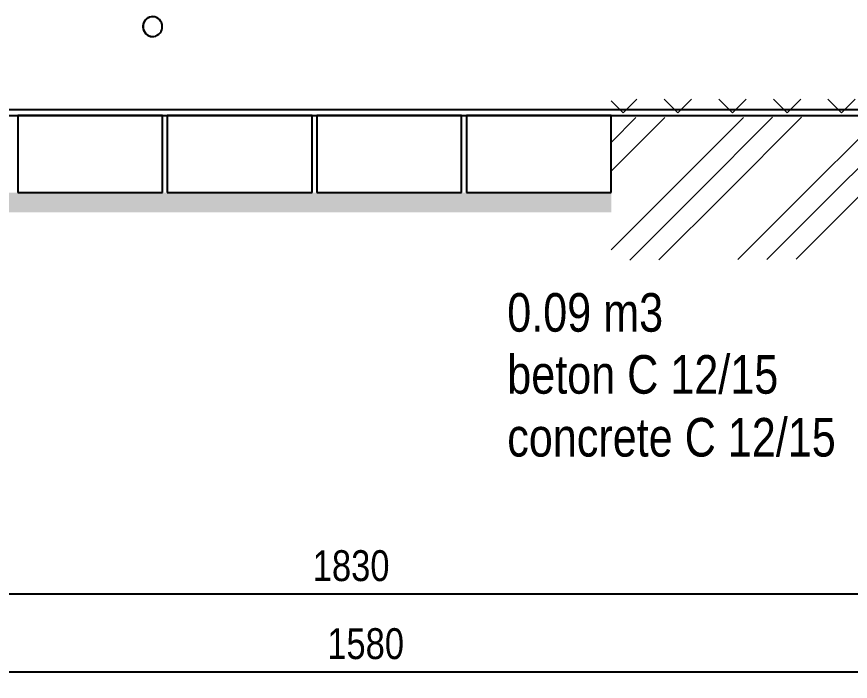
# Model space of a CAD drawing. Header units: millimetres. Extents: x 11758 to 17968, y 3782 to 8272.
# Drawn here: x 12848 to 13712, y 6122 to 6811 of the extents above; entities that cross this region are included whole.
import ezdxf

# ---------------------------------------------------------------- set-up
doc = ezdxf.new("R2010")
doc.units = ezdxf.units.MM
doc.header["$LTSCALE"] = 0.1
doc.layers.add('SRAFY', color=251, linetype='Continuous', lineweight=13)
doc.styles.add('SEACAD_Arial', font='arial.ttf', dxfattribs={"width": 0.8})
doc.dimstyles.new('ISO-25', dxfattribs={"dimtxt": 1.6, "dimasz": 2, "dimexe": 0.5, "dimexo": 1.5, "dimtad": 1, "dimdec": 0, "dimtxsty": 'SEACAD_Arial', "dimcen": 2, "dimadec": 0, "dimazin": 0, "dimtfac": 1, "dimtdec": 0, "dimtmove": 0, "dimatfit": 3, "dimfxl": 1, "dimarcsym": 0})

# ---------------------------------------------------------------- blocks, each defined once
blk = doc.blocks.new('*D4')
at = {"color": 0, "lineweight": -2, "transparency": 16777216}
for p, q in [((12279.8, 6493.61), (12279.8, 6202.46)), ((14109.8, 6493.62), (14109.8, 6202.46)), ((12319.8, 6212.46), (14069.8, 6212.46))]:
    blk.add_line(p, q, dxfattribs=at)
at = {"color": 0, "transparency": 16777216}
for points in [[(12319.8, 6219.13), (12319.8, 6205.8), (12279.8, 6212.46)], [(14069.8, 6219.13), (14069.8, 6205.8), (14109.8, 6212.46)]]:
    blk.add_solid(points, dxfattribs=at)
at = {"layer": 'Defpoints', "color": 0, "transparency": 16777216}
for p in [(12279.8, 6523.61), (14109.8, 6523.62), (14109.8, 6212.46)]:
    blk.add_point(p, dxfattribs=at)
at = {"color": 0, "transparency": 16777216, "insert": (13194.8, 6241.31), "char_height": 32, "attachment_point": 5, "style": 'SEACAD_Arial'}
blk.add_mtext('1830', dxfattribs=at)
blk = doc.blocks.new('*D9')
at = {"color": 0, "lineweight": -2, "transparency": 16777216}
for p, q in [((13999.8, 6308.16), (13999.8, 6121.63)), ((12419.82, 6257.92), (12419.82, 6121.63)), ((12459.82, 6131.63), (13959.8, 6131.63))]:
    blk.add_line(p, q, dxfattribs=at)
at = {"color": 0, "transparency": 16777216}
for points in [[(12459.82, 6138.3), (12459.82, 6124.97), (12419.82, 6131.63)], [(13959.8, 6138.3), (13959.8, 6124.97), (13999.8, 6131.63)]]:
    blk.add_solid(points, dxfattribs=at)
at = {"layer": 'Defpoints', "color": 0, "transparency": 16777216}
for p in [(13999.8, 6338.16), (12419.82, 6287.92), (13999.8, 6131.63)]:
    blk.add_point(p, dxfattribs=at)
at = {"color": 0, "transparency": 16777216, "insert": (13209.81, 6160.47), "char_height": 32, "attachment_point": 5, "style": 'SEACAD_Arial'}
blk.add_mtext('1580', dxfattribs=at)

msp = doc.modelspace()

# ---------------------------------------------------------------- hatches: boundary and pattern name
at = {"layer": 'SRAFY'}
h = msp.add_hatch(dxfattribs=at)
h.set_pattern_fill('TERACO', color=256, scale=20)
h.set_pattern_definition([(45, (6914.72, 1393.59), (-28.28427, 28.28427), [20, -20]), (135, (6971.29, 1393.59), (-28.28427, -28.28427), [20, -20])])
h.paths.add_polyline_path([(13464.37, 6708.25), (13464.37, 6731.28), (14440.46, 6731.28), (14440.46, 6708.26)])
h = msp.add_hatch(dxfattribs=at)
h.set_pattern_fill('GOST_GROUND', color=256, scale=10)
h.set_pattern_definition([(45, (6450.33, 1393.59), (141.4214, -9e-15), [200]), (45, (6480.33, 1393.59), (141.4214, -9e-15), [200]), (45, (6510.33, 1393.59), (141.4214, -9e-15), [200])])
h.paths.add_polyline_path([(13999.79, 6560.57), (13464.11, 6558.26), (13464.5, 6705.83), (14440.46, 6708.24), (14440.46, 6560.84), (14249.8, 6560.84), (14249.8, 6658.18), (13999.79, 6658.17)])
h = msp.add_hatch(dxfattribs=at)
h.set_pattern_fill('AR-SAND', color=256, scale=0.5)
h.set_pattern_definition([(37.5, (5538.856, 1393.591), (-0.800016, 24.47066), [0, -19.304, 0, -21.59, 0, -20.6375]), (7.5, (5538.856, 1393.59), (22.47616, 35.84126), [0, -10.414, 0, -17.399, 0, -6.6675]), (327.5, (5523.235, 1393.591), (39.54962, 0.07186), [0, -6.35, 0, -22.86, 0, -29.845]), (317.5, (5523.235, 1393.59), (38.17782, 11.14647), [0, -3.175, 0, -14.986, 0, -17.145])])
h.paths.add_polyline_path([(12074.3, 6628.25), (12074.3, 6608.29), (12104.83, 6608.25), (12224.81, 6608.08), (12224.81, 6628.25)])
h.paths.add_polyline_path([(13464.3, 6607.9), (13464.3, 6628.25), (12224.81, 6628.25), (12224.81, 6608.08), (12354.81, 6607.9)])

# ---------------------------------------------------------------- linework, layer by layer
for p, q in [((12989.15, 6810.57), (12989.02, 6810.57)), ((12989.02, 6789.92), (12989.15, 6789.92)), ((12232.97, 6714.25), (14227.61, 6714.25)), ((12231.42, 6708.25), (14226.05, 6708.25)), ((13464.3, 6708.25), (14440.46, 6708.25))]:
    msp.add_line(p, q)
at = {"color": 7, "linetype": 'Continuous'}
for p, q in [((12999.3, 6708.25), (12849.3, 6708.25)), ((12849.3, 6708.25), (12849.3, 6628.25)), ((12999.3, 6628.25), (12999.3, 6708.25)), ((13154.3, 6708.25), (13004.3, 6708.25)), ((13004.3, 6708.25), (13004.3, 6628.25)), ((13154.3, 6628.25), (13154.3, 6708.25)), ((13309.3, 6708.25), (13159.3, 6708.25)), ((13159.3, 6708.25), (13159.3, 6628.25)), ((13309.3, 6628.25), (13309.3, 6708.25)), ((13464.3, 6708.25), (13314.3, 6708.25)), ((13314.3, 6708.25), (13314.3, 6628.25)), ((13464.3, 6628.25), (13464.3, 6708.25)), ((12849.3, 6628.25), (12999.3, 6628.25)), ((13004.3, 6628.25), (13154.3, 6628.25)), ((13159.3, 6628.25), (13309.3, 6628.25)), ((13314.3, 6628.25), (13464.3, 6628.25))]:
    msp.add_line(p, q, dxfattribs=at)
at = {"flags": 128}
msp.add_lwpolyline([(12982.1, 6792.95), (12983.51, 6791.73), (12985.12, 6790.8), (12986.87, 6790.2), (12988.69, 6789.94), (12990.53, 6790.02), (12992.32, 6790.46), (12994, 6791.23), (12995.52, 6792.31), (12996.82, 6793.65), (12997.86, 6795.23), (12998.61, 6796.97), (12999.03, 6798.82), (12999.11, 6800.73), (12998.86, 6802.61), (12998.27, 6804.42), (12997.38, 6806.08), (12996.2, 6807.55), (12994.79, 6808.77), (12993.18, 6809.69), (12991.43, 6810.3), (12989.61, 6810.56), (12987.77, 6810.48), (12985.98, 6810.04), (12984.3, 6809.27), (12982.78, 6808.19), (12981.48, 6806.85), (12980.44, 6805.27), (12979.69, 6803.53), (12979.27, 6801.68), (12979.19, 6799.77), (12979.44, 6797.89), (12980.03, 6796.08), (12980.92, 6794.41), (12982.1, 6792.95)], dxfattribs=at)
for centre, radius, start, end in [((12989.36, 6800.22), 10.36, 91.83216, 224.55518), ((12989.05, 6799.71), 9.79, 223.71423, 269.864)]:
    msp.add_arc(centre, radius, start, end)

# ---------------------------------------------------------------- texts
at = {"style": 'SEACAD_Arial', "width": 0.8}
for s, p in [('0.09 m3', (13356.53, 6484.04)), ('beton C 12/15', (13356.53, 6419.78)), ('concrete C 12/15', (13356.53, 6354.61))]:
    msp.add_text(s, height=40, dxfattribs=at).set_placement(p)

# ---------------------------------------------------------------- dimensions: what is measured, and where the dimension line sits
dim = msp.add_linear_dim(base=(14109.8, 6212.46), p1=(12279.8, 6523.61), p2=(14109.8, 6523.62), dimstyle='ISO-25', override={"dimscale": 0, "dimrnd": 10})
dim.commit()
dim.dimension.update_dxf_attribs({"geometry": '*D4', "text_midpoint": (13194.8, 6212.46), "dimtype": 160})
dim = msp.add_linear_dim(base=(13999.8, 6131.63), p1=(12419.82, 6287.92), p2=(13999.8, 6338.16), dimstyle='ISO-25', override={"dimscale": 0, "dimrnd": 10})
dim.commit()
dim.dimension.update_dxf_attribs({"geometry": '*D9', "text_midpoint": (13209.81, 6160.47)})

doc.saveas('drawing.dxf')
